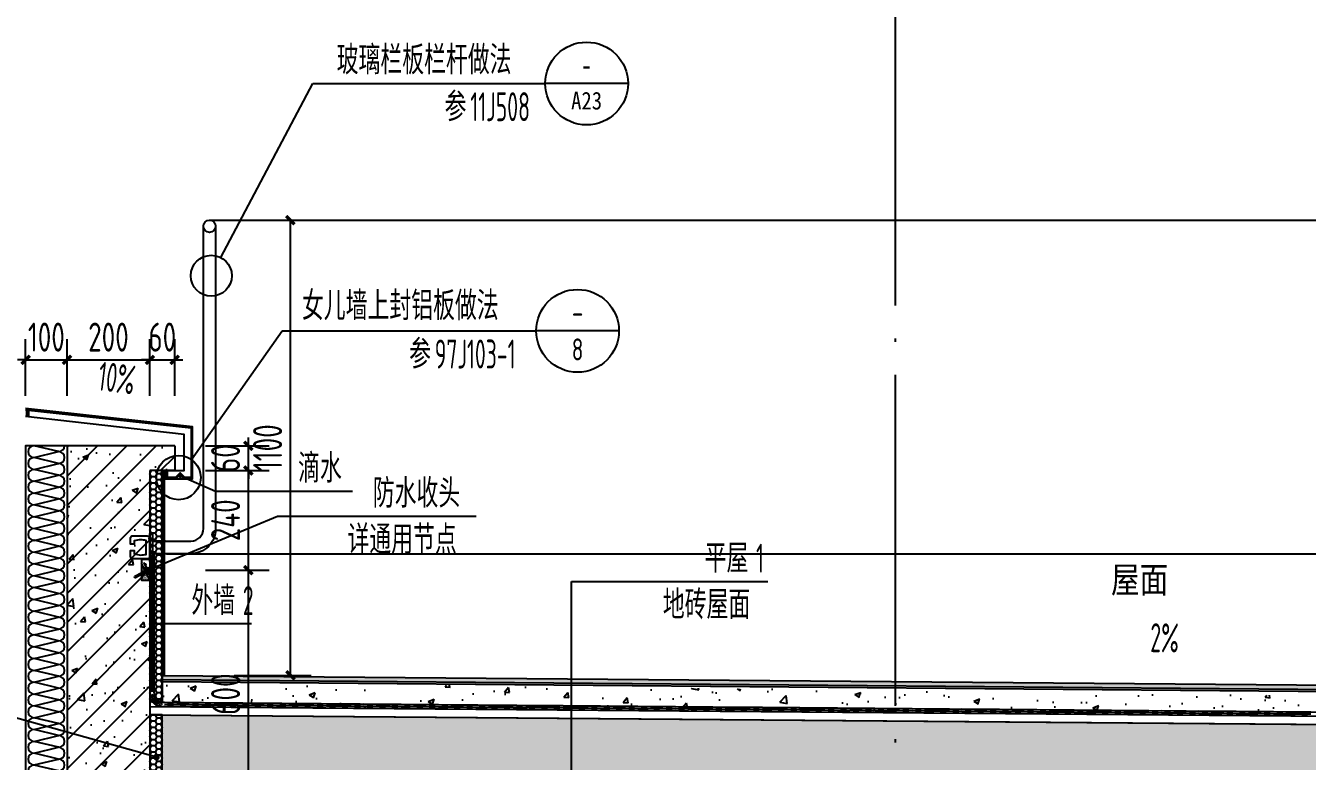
# Model space of a CAD drawing. Extents: x 198753 to 882193, y -399300 to 132460.
# Drawn here: x 349302 to 352397, y -182324 to -180547 of the extents above; entities that cross this region are included whole.
import ezdxf
from ezdxf.enums import TextEntityAlignment as Align

# ---------------------------------------------------------------- set-up
doc = ezdxf.new("R2010")
doc.units = 0
doc.header["$LTSCALE"] = 1000
doc.header["$MEASUREMENT"] = 0
doc.linetypes.add('DOTE', pattern=[2.42, 2, -0.2, 0.02, -0.2])
for name, color, linetype in [('00-图签', 7, 'Continuous'), ('01-标注_尺寸', 124, 'Continuous'), ('01-标注_符号', 200, 'Continuous'), ('02-TEXT_标注', 130, 'Continuous'), ('05-填充_天正', 26, 'Continuous'), ('A-0-房间名称', 7, 'Continuous'), ('A-D-金属剖线', 200, 'Continuous'), ('A-E_栏杆', 232, 'Continuous'), ('A-O_屋面', 201, 'Continuous'), ('A-O_防水层', 222, 'Continuous'), ('A-SUR_保温', 222, 'Continuous'), ('A-金属背板', 30, 'Continuous'), ('A_AXIS-轴线', 36, 'DOTE'), ('A_STR-砼墙', 51, 'Continuous')]:
    doc.layers.add(name, color=color, linetype=linetype)
doc.styles.add('_TCH_DIM', font='ROS1', dxfattribs={"width": 0.8, "bigfont": 'JD'})
doc.styles.add('_TCH_DIM_T3', font='ROS1', dxfattribs={"width": 0.8, "bigfont": 'JD'})
doc.styles.add('_TCH_LABEL', font='STXIHEI.TTF', dxfattribs={"width": 0.75})
doc.styles.add('_TCH_SPACE', font='STXIHEI.TTF', dxfattribs={"width": 0.75, "height": 5})
doc.dimstyles.new('_TCH_ARCH&&20', dxfattribs={"dimtxt": 70, "dimasz": 20, "dimexe": 50, "dimexo": 60, "dimgap": 20, "dimtad": 1, "dimdec": 0, "dimzin": 0, "dimdsep": 46, "dimtxsty": '_TCH_DIM_T3', "dimblk": 'ARCHTICK', "dimcen": 0.09, "dimclrt": 4, "dimazin": 2, "dimtfac": 1, "dimtdec": 0, "dimtix": 1, "dimtmove": 2, "dimatfit": 3, "dimfxl": 0, "dimtolj": 1, "dimtzin": 0, "dimarcsym": 0})
pattern_1 = [(45, (0, 0), (-35.355339, 35.355339), []), (50, (0, 0), (143.452037, -12.550427), [15, -165]), (355, (0, 0), (-27.750267, 150.438427), [12, -132]), (100.4514, (11.95, -1.05), (115.701876, 137.88791), [12.74804, -140.22842]), (46.1842, (0, 40), (213.44821, -33.1038), [22.5, -247.5]), (96.6356, (17.79, 37.24), (186.93254, 194.82357), [19.12206, -210.3426]), (351.1842, (0, 40), (186.93239, 194.82372), [18, -198]), (21, (20, 30), (119.38141, -80.523778), [15, -165]), (326, (20, 30), (48.663066, 145.03001), [12, -132]), (71.4514, (29.95, 23.29), (168.044526, 64.5061), [12.74804, -140.22842]), (37.5, (0, 0), (2.431971, 66.578771), [0, -130.4, 0, -134, 0, -132.5]), (7.5, (0, 0), (52.613907, 78.882342), [0, -76.4, 0, -127.4, 0, -50.5]), (327.5, (-44.6, 0), (106.764487, -4.510974), [0, -50, 0, -156, 0, -207]), (317.5, (-64.6, 0), (116.637234, 20.020996), [0, -65, 0, -103.6, 0, -147])]

# ---------------------------------------------------------------- blocks, each defined once
blk = doc.blocks.new('_ArchTick')
at = {"color": 0, "linetype": 'ByBlock', "const_width": 0.4}
blk.add_lwpolyline([(-0.5, -0.5), (0.5, 0.5)], dxfattribs=at)
blk = doc.blocks.new('*D2163')
at = {"layer": '01-标注_尺寸', "color": 0, "lineweight": -2, "transparency": 16777216}
for p, q in [((203.3, 940.8), (389.4, 940.8)), ((339.4, -159.2), (339.4, 940.8)), ((203.3, -159.2), (389.4, -159.2))]:
    blk.add_line(p, q, dxfattribs=at)
at = {"layer": 'Defpoints', "color": 0, "transparency": 16777216}
for p in [(143.3, 940.8), (339.4, 940.8), (143.3, -159.2)]:
    blk.add_point(p, dxfattribs=at)
at = {"layer": '01-标注_尺寸', "color": 0, "lineweight": -2, "transparency": 16777216, "xscale": 20, "yscale": 20, "zscale": 20}
for p, rotation in [((339.4, 940.8), 90), ((339.4, -159.2), 270)]:
    blk.add_blockref('_ArchTick', p, dxfattribs=dict(at, rotation=rotation))
at = {"layer": '01-标注_尺寸', "color": 4, "transparency": 16777216, "insert": (284.4, 390.8), "char_height": 70, "attachment_point": 5, "rotation": 90, "style": '_TCH_DIM_T3'}
blk.add_mtext('\\A1;1100', dxfattribs=at)
blk = doc.blocks.new('$LinePat$岩棉板')
at = {"color": 0}
for p, q in [((0, -17), (12, -67)), ((12, -67), (24, -17))]:
    blk.add_line(p, q, dxfattribs=at)
for centre, start, end in [((12, -17), 0, 180), ((0, -67), 270, 0), ((24, -67), 180, 270)]:
    blk.add_arc(centre, 12, start, end, dxfattribs=at)
at = {"layer": 'Defpoints'}
blk.add_point((0, 0.1), dxfattribs=at)
at = {"layer": 'Defpoints', "color": 0}
blk.add_point((24, -84), dxfattribs=at)
blk = doc.blocks.new('*U248')
at = {"layer": '01-标注_符号'}
for points in [[(-852.7, 682.3), (0, 682.3)], [(-852.7, -177.5), (272.2, -177.5)], [(-850, -819.4), (219.7, -819.4)]]:
    blk.add_lwpolyline(points, dxfattribs=at)
at = {"layer": '01-标注_符号', "const_width": 8}
for points in [[(-4, 682.3, 1), (4, 682.3, 1)], [(268.2, -177.5, 1), (276.2, -177.5, 1)], [(215.7, -819.4, 1), (223.7, -819.4, 1)]]:
    blk.add_lwpolyline(points, format="xyb", close=True, dxfattribs=at)
at = {"layer": 'A-D-金属剖线'}
for points in [[(70, -765), (300, -765), (300, -865), (70, -865)], [(71.5, -766.5), (298.5, -766.5), (298.5, -863.5), (71.5, -863.5)]]:
    blk.add_lwpolyline(points, close=True, dxfattribs=at)
at = {"layer": 'A-SUR_保温'}
blk.add_line((300, 835), (300, -765), dxfattribs=at)
blk.add_lwpolyline([(300, 835), (200, 835), (200, -765)], dxfattribs=at)
at = {"layer": 'A-金属背板'}
for points in [[(60, 875), (70, 875), (70, 35), (60, 35)], [(60, -25), (70, -25), (70, -865), (60, -865)]]:
    blk.add_lwpolyline(points, close=True, dxfattribs=at)
at = {"layer": 'A-SUR_保温', "yscale": 1.188379012465143, "zscale": 1.188379012465143}
for p, xscale, rotation in [((200, 806.4), 1.190476189243934, 90), ((200, 777.9), 1.190476189243934, 90), ((200, 749.3), 1.190476189243934, 90), ((200, 720.7), 1.190476189243934, 90), ((200, 692.1), 1.190476189243934, 90), ((200, 663.6), 1.190476189243934, 90), ((200, 635), 1.190476189243934, 90), ((200, 606.4), 1.190476189243934, 90), ((200, 577.9), 1.190476189243934, 90), ((200, 549.3), 1.190476189243934, 90), ((200, 520.7), 1.190476189243934, 90), ((200, 492.1), 1.190476189243934, 90), ((200, 463.6), 1.190476189243934, 90), ((200, 435), 1.190476189243934, 90), ((200, 406.4), 1.190476189243934, 90), ((200, 377.9), 1.190476189243934, 90), ((200, 349.3), 1.190476189243934, 90), ((200, 320.7), 1.190476189243934, 90), ((200, 292.1), 1.190476189243934, 90), ((200, 263.6), 1.190476189243934, 90), ((200, 235), 1.190476189243934, 90), ((200, 206.4), 1.190476189243934, 90), ((200, 177.9), 1.190476189243934, 90), ((200, 149.3), 1.190476189243934, 90), ((200, 120.7), 1.190476189243934, 90), ((200, 92.1), 1.190476189243934, 90), ((200, 63.6), 1.190476189243934, 90), ((200, 35), 1.190476189243934, 90), ((200, 6.4), 1.190476189243934, 90), ((200, -22.1), 1.190476189243934, 90), ((200, -50.7), 1.190476189243934, 90), ((200, -79.3), 1.190476189243934, 90), ((200, -107.9), 1.190476189243934, 90), ((200, -136.4), 1.190476189243934, 90), ((200, -165), 1.190476189243934, 90), ((200, -193.6), 1.190476189243934, 90), ((200, -222.1), 1.190476189243934, 90), ((200, -250.7), 1.190476189243934, 90), ((200, -279.3), 1.190476189243934, 90), ((200, -307.9), 1.190476189243934, 90), ((200, -336.4), 1.190476189243934, 90), ((200, -365), 1.190476189243934, 90), ((200, -393.6), 1.190476189243934, 90), ((200, -422.1), 1.190476189243934, 90), ((200, -450.7), 1.190476189243934, 90), ((200, -479.3), 1.190476189243934, 90), ((200, -507.9), 1.190476189243934, 90), ((200, -536.4), 1.190476189243934, 90), ((200, -565), 1.190476189243934, 90), ((200, -593.6), 1.190476189243934, 90), ((200, -622.1), 1.190476189243934, 90), ((200, -650.7), 1.190476189243934, 90), ((200, -679.3), 1.190476189243934, 90), ((200, -707.9), 1.190476189243934, 90), ((200, -736.4), 1.190476189243934, 90), ((200, -765), 1.190476189243934, 90), ((98.8, -865), 1.197916664044955, 179.9999999999872), ((127.5, -865), 1.197916664044955, 179.9999999999872), ((156.3, -865), 1.197916664044955, 179.9999999999872), ((185, -865), 1.197916664044955, 179.9999999999872), ((213.8, -865), 1.197916664044955, 179.9999999999872), ((242.5, -865), 1.197916664044955, 179.9999999999872), ((271.3, -865), 1.197916664044955, 179.9999999999872), ((300, -865), 1.197916664044955, 179.9999999999872)]:
    blk.add_blockref('$LinePat$岩棉板', p, dxfattribs=dict(at, xscale=xscale, rotation=rotation))
at = {"layer": '02-TEXT_标注', "style": '_TCH_DIM'}
for s, height, width, p in [('幕墙', 69.46, 0.8, (-852.7, 703.3)), ('2', 70, 0.64, (-728.5, 703.3)), ('100', 70, 0.64, (-852.7, -155.6)), ('厚憎水岩棉板', 69.46, 0.8, (-763.1, -155.6)), ('100', 70, 0.64, (-850, -795.5)), ('厚憎水岩棉防火封堵', 69.46, 0.8, (-760.4, -795.5)), ('外包', 69.46, 0.8, (-850, -910.4)), ('厚镀锌钢板', 69.46, 0.8, (-651.2, -910.4)), ('1.5', 70, 0.64, (-725.8, -910.4))]:
    blk.add_text(s, height=height, dxfattribs=dict(at, width=width)).set_placement(p)
blk = doc.blocks.new('iutgoire')
at = {"layer": '01-标注_符号'}
for p, q in [((278.3, -73.3), (497.4, 237.6)), ((497.4, 237.6), (1111.1, 237.6)), ((1311.1, 237.6), (1111.1, 237.6)), ((251.9, -112.9), (336.9, -150.1)), ((336.9, -150.1), (667.8, -150.1))]:
    blk.add_line(p, q, dxfattribs=at)
blk.add_lwpolyline([(-6.6, 80.1, 0, 0, 0), (123.4, 64, 16, 0, 0), (182.9, 56.6, 0, 0, 0)], format="xyseb", dxfattribs=at)
at = {"layer": '01-标注_符号', "const_width": 5.33}
blk.add_lwpolyline([(249.5, -111.8, 1), (254.3, -114, 1)], format="xyb", close=True, dxfattribs=at)
at = {"layer": '01-标注_符号'}
for centre, radius in [((1211.1, 237.6), 100), ((247.5, -117), 53.5)]:
    blk.add_circle(centre, radius, dxfattribs=at)
at = {"layer": 'A-D-金属剖线', "const_width": 10}
for points in [[(-117, 50.3), (-117, 30.3)], [(218, -100), (218, -120)]]:
    blk.add_lwpolyline(points, dxfattribs=at)
at = {"layer": 'A-D-金属剖线'}
for points in [[(213, -120), (281, -120), (281, 5.9), (-122, 50)], [(-122, 47.1), (278, 3.2), (278, -117)], [(213, -100), (261, -100), (261, -12.5), (-122, 30.3)], [(278, -117), (262.2, -117), (251, -105.8), (239.8, -117), (213, -117)], [(281, -120), (261, -120), (251, -110), (241, -120), (213, -120)]]:
    blk.add_lwpolyline(points, dxfattribs=at)
at = {"layer": '02-TEXT_标注', "style": '_TCH_DIM'}
for s, height, width, p in [('女儿墙上封铝板做法', 69.46, 0.8, (545.3, 263.4)), ('参', 69.5, 0.8, (804.1, 146.6)), ('97J103-1', 70, 0.64, (866.1, 146.6)), ('滴水', 69.46, 0.8, (536.1, -129.1))]:
    blk.add_text(s, height=height, dxfattribs=dict(at, width=width)).set_placement(p)
for s, p, p2 in [('-', (1197, 256), (1225.3, 256)), ('8', (1197, 166.2), (1225.3, 166.2))]:
    blk.add_text(s, height=53, dxfattribs=at).set_placement(p, p2, align=Align.FIT)
at = {"layer": '02-TEXT_标注', "style": '_TCH_DIM', "width": 0.64}
blk.add_text('10%', height=70, rotation=352.9353, dxfattribs=at).set_placement((50, 94.2))
blk = doc.blocks.new('$LinePat$聚苯板')
at = {"color": 0}
for p, q in [((14.8, -8.6), (0, 0)), ((29.7, 0), (14.8, -8.6)), ((14.8, -25.7), (0, -34.3)), ((0, -34.3), (0, -51.4)), ((0, -51.4), (14.8, -60)), ((14.8, -8.6), (14.8, -25.7)), ((29.7, -34.3), (14.8, -25.7)), ((14.8, -60), (29.7, -51.4))]:
    blk.add_line(p, q, dxfattribs=at)
blk = doc.blocks.new('*U238')
at = {"layer": 'A-SUR_保温', "color": 26}
blk.add_lwpolyline([(0, 0), (30, 0), (30, 149.4), (0, 149.4), (0, 0)], dxfattribs=at)
at = {"layer": 'A-SUR_保温', "color": 26, "xscale": -0.5030524596725738, "yscale": 0.5, "zscale": 0.5, "rotation": 270.0000009086514}
for p in [(30, 134.4), (30, 119.5), (30, 104.6), (30, 89.6), (30, 74.7), (30, 59.7), (30, 44.8), (30, 29.9), (30, 14.9), (30, 0)]:
    blk.add_blockref('$LinePat$聚苯板', p, dxfattribs=at)
blk = doc.blocks.new('dsafdsg')
for p, q in [((-2.4, -1.8), (-4, 4)), ((-4, 4), (6.3, -6.1)), ((0.5, -4.6), (6.3, -6.1))]:
    blk.add_line(p, q)
for points in [[(-10.7, 8.9), (-10.6, 4.8), (7.3, -12.6), (11.2, -12.3)], [(-9.7, 8.9), (-9.6, 5.2), (-4.9, 0.6)], [(-26.5, -29.5), (-26.6, -26.7), (-2.4, -1.8), (0.5, -4.6), (-23.7, -29.5), (-26.5, -29.5)], [(-4.2, -0.1), (2.3, -6.3)], [(3, -7), (7.7, -11.6), (11.2, -11.3)]]:
    blk.add_lwpolyline(points)
for centre, start, end in [((-10.2, 8.9), 0.813, 180.813), ((-4.5, 0.3), 315.813, 135.813), ((2.7, -6.7), 315.813, 135.813), ((11.2, -11.8), 270.813, 90.813)]:
    blk.add_arc(centre, 0.5, start, end)
blk = doc.blocks.new('$LinePat$防水层2')
at = {"color": 0}
blk.add_line((0, 0), (600, 0), dxfattribs=at)
blk.add_solid([(150, 0), (450, 0), (150, -100), (450, -100)], dxfattribs=at)
blk = doc.blocks.new('A$C3BAF02C1')
at = {"layer": 'A-SUR_保温'}
h = blk.add_hatch(dxfattribs=at)
h.set_pattern_fill('AR-SAND', color=26)
h.set_pattern_definition([(37.5, (900, -12275), (-0.08000156, 2.4470662), [0, -1.9304, 0, -2.159, 0, -2.06375]), (7.5, (900, -12275), (2.2476164, 3.5841255), [0, -1.0414, 0, -1.7399, 0, -0.66675]), (327.5, (898.4379, -12275), (3.95496185, 0.00718592), [0, -0.635, 0, -2.286, 0, -2.9845]), (317.5, (898.438, -12275), (3.8177823, 1.1146466), [0, -0.3175, 0, -1.4986, 0, -1.7145])])
h.paths.add_polyline_path([(-20, 615.6), (-20, 575), (0, 575), (0, 577)])
at = {"layer": '01-标注_符号'}
for p, q in [((-2, 600.6), (308.4, 729.5)), ((308.4, 729.5), (788.2, 729.5))]:
    blk.add_line(p, q, dxfattribs=at)
at = {"layer": 'A-SUR_保温'}
blk.add_line((0, 577), (-20, 615.6), dxfattribs=at)
at = {"layer": 'A_STR-砼墙'}
blk.add_lwpolyline([(0, 625), (-20, 625), (-20, 575), (0, 575)], dxfattribs=at)
at = {"layer": 'A-SUR_保温', "rotation": 342.3196339635746}
blk.add_blockref('dsafdsg', (-2.8, 601.9), dxfattribs=at)
at = {"layer": 'A-SUR_保温', "xscale": 0.07251641290586743, "yscale": 0.05, "zscale": 0.05, "rotation": 297.3655606718143}
blk.add_blockref('$LinePat$防水层2', (-15.6, 617.9), dxfattribs=at)
at = {"layer": '02-TEXT_标注', "style": '_TCH_DIM', "width": 0.8}
for s, p in [('防水收头', (538.5, 750.5)), ('详通用节点', (477.3, 638.5))]:
    blk.add_text(s, height=69.46, dxfattribs=at).set_placement(p)
blk = doc.blocks.new('JALSDJLASKDJ')
at = {"layer": 'A-SUR_保温'}
h = blk.add_hatch(dxfattribs=at)
h.set_pattern_fill('ANSI36', color=26, scale=10)
h.set_pattern_definition([(45, (260096.842, 220071.166), (8.4189901, 30.8696304), [39.6875, -7.9375, 0, -7.9375])])
h.paths.add_polyline_path([(352947.8, -182054.1), (352947.8, -182044.1), (349631.7, -182016.5), (349631.7, -182026.5)])
h = blk.add_hatch(dxfattribs=at)
h.set_pattern_fill('混凝土', color=26, scale=20)
h.set_pattern_definition([(50, (-128438.44, 113283.25), (143.452037, -12.550427), [15, -165]), (355, (-128438.44, 113283.25), (-27.750267, 150.438427), [12, -132]), (100.4514, (-128426.49, 113282.2), (115.701876, 137.88791), [12.748038, -140.228422]), (46.1842, (-128438.44, 113323.25), (213.44821, -33.103803), [22.5, -247.5]), (96.6356, (-128420.65, 113320.5), (186.93254, 194.823574), [19.12206, -210.3426]), (351.1842, (-128438.44, 113323.25), (186.93239, 194.82372), [18, -198]), (21, (-128418.44, 113313.25), (119.38141, -80.523778), [15, -165]), (326, (-128418.44, 113313.25), (48.663066, 145.03001), [12, -132]), (71.4514, (-128408.49, 113306.54), (168.044526, 64.5061), [12.748038, -140.228422]), (37.5, (-128438.44, 113283.25), (2.431971, 66.5787708), [0, -130.4, 0, -134, 0, -132.5]), (7.5, (-128438.44, 113283.25), (52.6139075, 78.882342), [0, -76.4, 0, -127.4, 0, -50.5]), (327.5, (-128483.04, 113283.25), (106.764487, -4.5109743), [0, -50, 0, -156, 0, -207]), (317.5, (-128503.04, 113283.25), (116.637234, 20.020996), [0, -65, 0, -103.6, 0, -147])])
h.paths.add_polyline_path([(352881.5, -182071.7), (352881.9, -182121.7), (349631.7, -182081.9), (349631.7, -182031.6)])
h = blk.add_hatch(dxfattribs=at)
h.set_pattern_fill('加气混凝土', color=26, scale=20)
h.set_pattern_definition([(0, (380336.67, 215787.6), (120, 240), [0, -240]), (0, (380196.27, 215755.2), (120, 240), [0, -240]), (0, (380274.27, 215752.8), (120, 240), [0, -240]), (0, (380359.47, 215823.6), (120, 240), [0, -240]), (0, (380259.87, 215740.8), (120, 240), [0, -240]), (0, (380383.47, 215974.8), (120, 240), [0, -240]), (0, (380310.27, 215955.6), (120, 240), [0, -240]), (0, (380348.67, 215925.6), (120, 240), [0, -240]), (0, (380153.07, 215920.8), (120, 240), [0, -240]), (0, (380270.67, 215910), (120, 240), [0, -240]), (0, (380225.07, 215848.8), (120, 240), [0, -240]), (0, (380227.47, 215758.8), (120, 240), [0, -240]), (0, (380317.47, 215749.2), (120, 240), [0, -240]), (0, (380383.47, 215854.8), (120, 240), [0, -240]), (0, (380159.07, 215817.6), (120, 240), [0, -240]), (0, (380179.47, 215858.4), (120, 240), [0, -240]), (0, (380273.07, 215841.6), (120, 240), [0, -240]), (0, (380239.47, 215806.8), (120, 240), [0, -240]), (0, (380220.27, 215886), (120, 240), [0, -240]), (0, (380250.27, 215976), (120, 240), [0, -240]), (0, (380168.67, 215767.2), (120, 240), [0, -240]), (0, (380300.67, 215926.8), (120, 240), [0, -240]), (0, (380189.07, 215930.4), (120, 240), [0, -240]), (0, (380169.87, 215961.6), (120, 240), [0, -240]), (130.601294, (380368.724, 215899.659), (-599.99999337, 720.00000315), [10.53662, -4414.8444]), (18.434949, (380351.58, 215904.23), (599.9999978, 239.9999982), [10.8421, -1507.05116]), (90, (380351.58, 215893.94), (120, 240), [10.28571, -469.71426]), (161.565051, (380361.867, 215890.516), (-600.000003, 239.999982), [10.8421, -1507.05116]), (53.130102, (380361.867, 215890.516), (120, 240), [11.42857, -1188.5714]), (135, (380371.01, 215768.23), (-120.000015, 239.999984), [9.69746, -669.12504]), (45, (380357.3, 215768.23), (120, 239.999999), [9.69746, -669.12504]), (135, (380364.15, 215761.37), (-120.000015, 239.999984), [9.69746, -669.12504]), (45, (380364.15, 215761.37), (120, 239.999999), [9.69746, -669.12504]), (116.56505, (380255.58, 215929.37), (-2e-05, 479.99999), [12.77753, -255.5506]), (180, (380249.87, 215940.8), (-120, 240), [13.71429, -226.2857]), (63.43495, (380230.44, 215929.37), (1e-06, 480), [12.77753, -255.5506]), (116.56505, (380236.15, 215917.94), (-2e-05, 479.99999), [12.77753, -255.5506]), (0, (380236.15, 215917.94), (120, 240), [13.71429, -226.2857]), (63.43495, (380249.87, 215917.94), (1e-06, 480), [12.77753, -255.5506]), (107.102728, (380345.867, 215848.23), (-359.99998624, 1200.00000194), [15.54454, -6513.161]), (143.972626, (380341.296, 215863.088), (-2279.9999711, 1679.9999981), [15.54454, -3248.808]), (180, (380328.72, 215872.23), (-120, 240), [14.85714, -225.14284]), (36.0273733, (380301.296, 215863.088), (2279.99998315, 1679.9999819), [15.54454, -3248.808]), (71.565051, (380296.724, 215849.373), (360.000002, 1199.999998), [14.45613, -1503.43712]), (107.102728, (380301.296, 215834.516), (-359.99998624, 1200.00000194), [15.54454, -6513.161]), (143.972626, (380313.867, 215825.373), (-2279.9999711, 1679.9999981), [15.54454, -3248.808]), (0, (380313.87, 215825.37), (120, 240), [14.85714, -225.14284]), (36.0273733, (380328.724, 215825.373), (2279.99998315, 1679.9999819), [15.54454, -3248.808]), (71.565051, (380341.296, 215834.516), (360.000002, 1199.999998), [14.45613, -1503.43712]), (150.255118, (380348.153, 215960.23), (-360.0000009, 239.999997), [9.21401, -1925.72784]), (90, (380340.15, 215955.66), (120, 240), [9.14286, -470.8571]), (29.744881, (380340.153, 215955.66), (360.0000002, 239.9999989), [9.21401, -1925.72784]), (116.56505, (380292.15, 215789.94), (-2e-05, 479.99999), [12.77753, -255.5506]), (168.690067, (380286.439, 215801.373), (-1080.0000008, 239.999994), [11.6549, -2435.8742]), (41.185925, (380265.867, 215795.659), (2999.99998182, 2639.9999769), [12.14874, -5090.3208]), (90, (380265.87, 215784.23), (120, 240), [11.42857, -468.5714]), (138.814074, (380275.01, 215776.23), (-2999.99994668, 2640.0000168), [12.14874, -5090.3208]), (16.6992442, (380275.01, 215776.23), (3959.9999702, 1199.99998743), [11.93178, -4999.415]), (60.945396, (380286.439, 215779.659), (119.99999968, 239.99999788), [11.76643, -4930.1358]), (109.983106, (380191.582, 215890.516), (-600.00000226, 1679.99999555), [13.3768, -5604.879]), (155.556045, (380187.01, 215903.088), (-1560.00000595, 719.99998504), [13.8092, -5786.0526]), (24.4439547, (380161.867, 215903.088), (1560.00000078, 719.99999654), [13.8092, -5786.0526]), (70.0168934, (380157.296, 215890.516), (600.0000018, 1679.99999583), [13.3768, -5604.879]), (109.983106, (380161.867, 215877.945), (-600.00000226, 1679.99999555), [13.3768, -5604.879]), (160.016893, (380174.439, 215873.373), (-600.0000004, 239.9999891), [13.3768, -2795.751]), (19.9831065, (380174.439, 215873.373), (599.9999967, 239.9999996), [13.3768, -2795.751]), (70.0168934, (380187.01, 215877.945), (600.0000018, 1679.99999583), [13.3768, -5604.879]), (122.005383, (380280.724, 215868.802), (-120.0000161, 239.9999877), [10.78169, -2253.3736]), (18.434949, (380264.724, 215874.516), (599.9999978, 239.9999982), [10.8421, -1507.05116]), (90, (380264.72, 215864.23), (120, 240), [10.28571, -469.71426]), (161.565051, (380275.01, 215860.8), (-600.000003, 239.999982), [10.8421, -1507.05116]), (54.462322, (380275.01, 215860.802), (839.9999988, 1199.9999982), [9.83123, -4119.2846]), (116.56505, (380211, 215810.52), (-2e-05, 479.99999), [12.77753, -255.5506]), (180, (380205.3, 215821.94), (-120, 240), [12.57143, -227.42856]), (59.0362434, (380185.867, 215810.516), (120.0000004, 239.9999988), [13.32789, -2785.5288]), (120.963756, (380192.724, 215799.088), (-120.0000164, 239.999989), [13.32789, -2785.5288]), (0, (380192.72, 215799.09), (120, 240), [12.57143, -227.42856]), (63.43495, (380205.3, 215799.09), (1e-06, 480), [12.77753, -255.5506])])
h.paths.add_polyline_path([(352947.8, -182261.7), (352947.8, -182139.1), (349631.7, -182112), (349631.7, -182261.7)])
at = {"layer": '01-标注_符号'}
for p, q in [((350619.9, -182361.7), (350619.9, -181789.5)), ((350619.9, -181789.5), (351094.4, -181789.5))]:
    blk.add_line(p, q, dxfattribs=at)
blk.add_lwpolyline([(349847.1, -181891.8), (349614.3, -181891.8)], dxfattribs=at)
blk.add_lwpolyline([(351852.1, -181979.1, 0, 0, 0), (352179.5, -181983.5, 16, 0, 0), (352239.5, -181984.3, 0, 0, 0)], format="xyseb", dxfattribs=at)
at = {"layer": 'A-O_屋面'}
for p, q in [((349631.7, -182016.5), (352947.8, -182044.4)), ((349631.7, -182026.5), (352947.8, -182054.4)), ((349631.7, -182031.6), (352947.8, -182059.4)), ((349611.7, -182081.7), (352947.8, -182109.5)), ((349601.7, -182111.7), (352947.8, -182139.5))]:
    blk.add_line(p, q, dxfattribs=at)
for points in [[(349601.7, -182091.7), (352947.8, -182119.5)], [(349601.7, -182111.7), (352947.8, -182139.5)]]:
    blk.add_lwpolyline(points, dxfattribs=at)
at = {"layer": 'A-O_防水层'}
for points in [[(349601.7, -181521.7), (349601.7, -182056.7, 0.49936), (349636.7, -182091.7), (352947.8, -182119.4)], [(349611.7, -181724.3), (349611.7, -182056.7, 0.414214), (349636.7, -182081.7), (352947.8, -182109.4)]]:
    blk.add_lwpolyline(points, format="xyb", dxfattribs=at)
at = {"layer": 'A-SUR_保温'}
for points in [[(349631.7, -181521.7), (349631.7, -182081.9)], [(349636.7, -182016.6), (349636.7, -181521.7)]]:
    blk.add_lwpolyline(points, dxfattribs=at)
blk.add_blockref('A$C3BAF02C1', (349601.7, -182361.7))
at = {"layer": 'A-O_防水层', "yscale": 0.05, "zscale": 0.05}
for p, xscale, rotation in [((349606.7, -181724.3), 0.05036248211420818, 270.0000000022877), ((349611.7, -181724.3), 0.05036248211420818, 270.0000000022877), ((349606.7, -181754.5), 0.05036248211420818, 270.0000000022877), ((349611.7, -181754.5), 0.05036248211420818, 270.0000000022877), ((349606.7, -181784.8), 0.05036248211420818, 270.0000000022877), ((349611.7, -181784.8), 0.05036248211420818, 270.0000000022877), ((349606.7, -181815), 0.05036248211420818, 270.0000000022877), ((349611.7, -181815), 0.05036248211420818, 270.0000000022877), ((349606.7, -181845.2), 0.05036248211420818, 270.0000000022877), ((349606.7, -181875.4), 0.05036248211420818, 270.0000000022877), ((349611.7, -181845.2), 0.05036248211420818, 270.0000000022877), ((349611.7, -181875.4), 0.05036248211420818, 270.0000000022877), ((349606.7, -181905.6), 0.05036248211420818, 270.0000000022877), ((349611.7, -181905.6), 0.05036248211420818, 270.0000000022877), ((349606.7, -181935.8), 0.05036248211420818, 270.0000000022877), ((349611.7, -181935.8), 0.05036248211420818, 270.0000000022877), ((349606.7, -181966.1), 0.05036248211420818, 270.0000000022877), ((349611.7, -181966.1), 0.05036248211420818, 270.0000000022877), ((349606.7, -181996.3), 0.05036248211420818, 270.0000000022877), ((349611.7, -181996.3), 0.05036248211420818, 270.0000000022877), ((349606.7, -182026.5), 0.05036248211420818, 270.0000000022877), ((349611.7, -182026.5), 0.05036248211420818, 270.0000000022877), ((349600.5, -182062.9), 0.07071067811865477, 315), ((349606.5, -182061.9), 0.05892556509887897, 315), ((349636.7, -182081.7), 0.05017060513574106, 359.5210503577974), ((349636.7, -182086.7), 0.05017060513574106, 359.5210503577989), ((349666.8, -182082), 0.05017060513574106, 359.5210503577974), ((349666.8, -182087), 0.05017060513574106, 359.5210503577989), ((349696.9, -182082.2), 0.05017060513574106, 359.5210503577974), ((349696.9, -182087.2), 0.05017060513574106, 359.5210503577989), ((349727, -182082.5), 0.05017060513574106, 359.5210503577974), ((349727, -182087.5), 0.05017060513574106, 359.5210503577989), ((349757.1, -182082.7), 0.05017060513574106, 359.5210503577974), ((349757.1, -182087.7), 0.05017060513574106, 359.5210503577989), ((349787.2, -182083), 0.05017060513574106, 359.5210503577974), ((349787.2, -182088), 0.05017060513574106, 359.5210503577989), ((349817.3, -182083.2), 0.05017060513574106, 359.5210503577974), ((349817.3, -182088.2), 0.05017060513574106, 359.5210503577989), ((349847.4, -182083.5), 0.05017060513574106, 359.5210503577974), ((349847.4, -182088.5), 0.05017060513574106, 359.5210503577989), ((349877.5, -182083.7), 0.05017060513574106, 359.5210503577974), ((349877.5, -182088.7), 0.05017060513574106, 359.5210503577989), ((349907.6, -182084), 0.05017060513574106, 359.5210503577974), ((349907.6, -182089), 0.05017060513574106, 359.5210503577989), ((349937.7, -182084.2), 0.05017060513574106, 359.5210503577974), ((349937.7, -182089.2), 0.05017060513574106, 359.5210503577989), ((349967.8, -182084.5), 0.05017060513574106, 359.5210503577974), ((349967.8, -182089.5), 0.05017060513574106, 359.5210503577989), ((349997.9, -182084.7), 0.05017060513574106, 359.5210503577974), ((349997.9, -182089.7), 0.05017060513574106, 359.5210503577989), ((350028, -182085), 0.05017060513574106, 359.5210503577974), ((350028, -182090), 0.05017060513574106, 359.5210503577989), ((350058.1, -182085.2), 0.05017060513574106, 359.5210503577974), ((350058.1, -182090.2), 0.05017060513574106, 359.5210503577989), ((350088.2, -182085.5), 0.05017060513574106, 359.5210503577974), ((350088.2, -182090.5), 0.05017060513574106, 359.5210503577989), ((350118.3, -182085.7), 0.05017060513574106, 359.5210503577974), ((350118.3, -182090.7), 0.05017060513574106, 359.5210503577989), ((350148.4, -182086), 0.05017060513574106, 359.5210503577974), ((350148.4, -182091), 0.05017060513574106, 359.5210503577989), ((350178.5, -182086.2), 0.05017060513574106, 359.5210503577974), ((350178.5, -182091.2), 0.05017060513574106, 359.5210503577989), ((350208.6, -182086.5), 0.05017060513574106, 359.5210503577974), ((350208.6, -182091.5), 0.05017060513574106, 359.5210503577989), ((350238.7, -182086.8), 0.05017060513574106, 359.5210503577974), ((350238.7, -182091.8), 0.05017060513574106, 359.5210503577989), ((350268.8, -182087), 0.05017060513574106, 359.5210503577974), ((350268.8, -182092), 0.05017060513574106, 359.5210503577989), ((350298.9, -182087.3), 0.05017060513574106, 359.5210503577974), ((350298.9, -182092.3), 0.05017060513574106, 359.5210503577989), ((350329, -182087.5), 0.05017060513574106, 359.5210503577974), ((350329, -182092.5), 0.05017060513574106, 359.5210503577989), ((350359.1, -182087.8), 0.05017060513574106, 359.5210503577974), ((350389.2, -182088), 0.05017060513574106, 359.5210503577974), ((350419.3, -182088.3), 0.05017060513574106, 359.5210503577974), ((350449.4, -182088.5), 0.05017060513574106, 359.5210503577974), ((350479.6, -182088.8), 0.05017060513574106, 359.5210503577974), ((350509.7, -182089), 0.05017060513574106, 359.5210503577974), ((350539.8, -182089.3), 0.05017060513574106, 359.5210503577974), ((350569.9, -182089.5), 0.05017060513574106, 359.5210503577974), ((350600, -182089.8), 0.05017060513574106, 359.5210503577974), ((350630.1, -182090), 0.05017060513574106, 359.5210503577974), ((350660.2, -182090.3), 0.05017060513574106, 359.5210503577974), ((350690.3, -182090.5), 0.05017060513574106, 359.5210503577974), ((350720.4, -182090.8), 0.05017060513574106, 359.5210503577974), ((350750.5, -182091), 0.05017060513574106, 359.5210503577974), ((350780.6, -182091.3), 0.05017060513574106, 359.5210503577974), ((350810.7, -182091.5), 0.05017060513574106, 359.5210503577974), ((350840.8, -182091.8), 0.05017060513574106, 359.5210503577974), ((350870.9, -182092), 0.05017060513574106, 359.5210503577974), ((350901, -182092.3), 0.05017060513574106, 359.5210503577974), ((350931.1, -182092.5), 0.05017060513574106, 359.5210503577974), ((350359.1, -182092.8), 0.05017060513574106, 359.5210503577989), ((350389.2, -182093), 0.05017060513574106, 359.5210503577989), ((350419.3, -182093.3), 0.05017060513574106, 359.5210503577989), ((350449.4, -182093.5), 0.05017060513574106, 359.5210503577989), ((350479.6, -182093.8), 0.05017060513574106, 359.5210503577989), ((350509.7, -182094), 0.05017060513574106, 359.5210503577989), ((350539.8, -182094.3), 0.05017060513574106, 359.5210503577989), ((350569.9, -182094.5), 0.05017060513574106, 359.5210503577989), ((350600, -182094.8), 0.05017060513574106, 359.5210503577989), ((350630.1, -182095), 0.05017060513574106, 359.5210503577989), ((350660.2, -182095.3), 0.05017060513574106, 359.5210503577989), ((350690.3, -182095.5), 0.05017060513574106, 359.5210503577989), ((350720.4, -182095.8), 0.05017060513574106, 359.5210503577989), ((350750.5, -182096), 0.05017060513574106, 359.5210503577989), ((350780.6, -182096.3), 0.05017060513574106, 359.5210503577989), ((350810.7, -182096.5), 0.05017060513574106, 359.5210503577989), ((350840.8, -182096.8), 0.05017060513574106, 359.5210503577989), ((350870.9, -182097), 0.05017060513574106, 359.5210503577989), ((350901, -182097.3), 0.05017060513574106, 359.5210503577989), ((350931.1, -182097.5), 0.05017060513574106, 359.5210503577989), ((350961.2, -182092.8), 0.05017060513574106, 359.5210503577974), ((350961.2, -182097.8), 0.05017060513574106, 359.5210503577989), ((350991.3, -182093), 0.05017060513574106, 359.5210503577974), ((350991.3, -182098), 0.05017060513574106, 359.5210503577989), ((351021.4, -182093.3), 0.05017060513574106, 359.5210503577974), ((351021.4, -182098.3), 0.05017060513574106, 359.5210503577989), ((351051.5, -182093.5), 0.05017060513574106, 359.5210503577974), ((351051.5, -182098.5), 0.05017060513574106, 359.5210503577989), ((351081.6, -182093.8), 0.05017060513574106, 359.5210503577974), ((351081.6, -182098.8), 0.05017060513574106, 359.5210503577989), ((351111.7, -182094), 0.05017060513574106, 359.5210503577974), ((351111.7, -182099), 0.05017060513574106, 359.5210503577989), ((351141.8, -182094.3), 0.05017060513574106, 359.5210503577974), ((351141.8, -182099.3), 0.05017060513574106, 359.5210503577989), ((351171.9, -182094.6), 0.05017060513574106, 359.5210503577974), ((351171.9, -182099.6), 0.05017060513574106, 359.5210503577989), ((351202, -182094.8), 0.05017060513574106, 359.5210503577974), ((351202, -182099.8), 0.05017060513574106, 359.5210503577989), ((351232.1, -182095.1), 0.05017060513574106, 359.5210503577974), ((351232.1, -182100.1), 0.05017060513574106, 359.5210503577989), ((351262.2, -182095.3), 0.05017060513574106, 359.5210503577974), ((351262.2, -182100.3), 0.05017060513574106, 359.5210503577989), ((351292.3, -182095.6), 0.05017060513574106, 359.5210503577974), ((351292.3, -182100.6), 0.05017060513574106, 359.5210503577989), ((351322.4, -182095.8), 0.05017060513574106, 359.5210503577974), ((351322.4, -182100.8), 0.05017060513574106, 359.5210503577989), ((351352.5, -182096.1), 0.05017060513574106, 359.5210503577974), ((351352.5, -182101.1), 0.05017060513574106, 359.5210503577989), ((351382.6, -182096.3), 0.05017060513574106, 359.5210503577974), ((351382.6, -182101.3), 0.05017060513574106, 359.5210503577989), ((351412.7, -182096.6), 0.05017060513574106, 359.5210503577974), ((351412.7, -182101.6), 0.05017060513574106, 359.5210503577989), ((351442.8, -182096.8), 0.05017060513574106, 359.5210503577974), ((351442.8, -182101.8), 0.05017060513574106, 359.5210503577989), ((351472.9, -182097.1), 0.05017060513574106, 359.5210503577974), ((351472.9, -182102.1), 0.05017060513574106, 359.5210503577989), ((351503, -182097.3), 0.05017060513574106, 359.5210503577974), ((351503, -182102.3), 0.05017060513574106, 359.5210503577989), ((351533.1, -182097.6), 0.05017060513574106, 359.5210503577974), ((351533.1, -182102.6), 0.05017060513574106, 359.5210503577989), ((351563.2, -182097.8), 0.05017060513574106, 359.5210503577974), ((351563.2, -182102.8), 0.05017060513574106, 359.5210503577989), ((351593.3, -182098.1), 0.05017060513574106, 359.5210503577974), ((351593.3, -182103.1), 0.05017060513574106, 359.5210503577989), ((351623.4, -182098.3), 0.05017060513574106, 359.5210503577974), ((351623.4, -182103.3), 0.05017060513574106, 359.5210503577989), ((351653.5, -182098.6), 0.05017060513574106, 359.5210503577974), ((351653.5, -182103.6), 0.05017060513574106, 359.5210503577989), ((351683.6, -182098.8), 0.05017060513574106, 359.5210503577974), ((351683.6, -182103.8), 0.05017060513574106, 359.5210503577989), ((351713.7, -182099.1), 0.05017060513574106, 359.5210503577974), ((351713.7, -182104.1), 0.05017060513574106, 359.5210503577989), ((351743.8, -182099.3), 0.05017060513574106, 359.5210503577974), ((351743.8, -182104.3), 0.05017060513574106, 359.5210503577989), ((351773.9, -182099.6), 0.05017060513574106, 359.5210503577974), ((351773.9, -182104.6), 0.05017060513574106, 359.5210503577989), ((351804, -182099.8), 0.05017060513574106, 359.5210503577974), ((351804, -182104.8), 0.05017060513574106, 359.5210503577989), ((351834.1, -182100.1), 0.05017060513574106, 359.5210503577974), ((351834.1, -182105.1), 0.05017060513574106, 359.5210503577989), ((351864.2, -182100.3), 0.05017060513574106, 359.5210503577974), ((351864.2, -182105.3), 0.05017060513574106, 359.5210503577989), ((351894.3, -182100.6), 0.05017060513574106, 359.5210503577974), ((351894.3, -182105.6), 0.05017060513574106, 359.5210503577989), ((351924.4, -182100.8), 0.05017060513574106, 359.5210503577974), ((351924.4, -182105.8), 0.05017060513574106, 359.5210503577989), ((351954.5, -182101.1), 0.05017060513574106, 359.5210503577974), ((351954.5, -182106.1), 0.05017060513574106, 359.5210503577989), ((351984.6, -182101.3), 0.05017060513574106, 359.5210503577974), ((351984.6, -182106.3), 0.05017060513574106, 359.5210503577989), ((352014.7, -182101.6), 0.05017060513574106, 359.5210503577974), ((352014.7, -182106.6), 0.05017060513574106, 359.5210503577989), ((352044.8, -182101.8), 0.05017060513574106, 359.5210503577974), ((352044.8, -182106.8), 0.05017060513574106, 359.5210503577989), ((352074.9, -182102.1), 0.05017060513574106, 359.5210503577974), ((352074.9, -182107.1), 0.05017060513574106, 359.5210503577989), ((352105, -182102.4), 0.05017060513574106, 359.5210503577974), ((352105, -182107.4), 0.05017060513574106, 359.5210503577989), ((352135.1, -182102.6), 0.05017060513574106, 359.5210503577974), ((352135.1, -182107.6), 0.05017060513574106, 359.5210503577989), ((352165.2, -182102.9), 0.05017060513574106, 359.5210503577974), ((352165.2, -182107.9), 0.05017060513574106, 359.5210503577989), ((352195.3, -182103.1), 0.05017060513574106, 359.5210503577974), ((352195.3, -182108.1), 0.05017060513574106, 359.5210503577989), ((352225.4, -182103.4), 0.05017060513574106, 359.5210503577974), ((352225.4, -182108.4), 0.05017060513574106, 359.5210503577989), ((352255.5, -182103.6), 0.05017060513574106, 359.5210503577974), ((352255.5, -182108.6), 0.05017060513574106, 359.5210503577989), ((352285.6, -182103.9), 0.05017060513574106, 359.5210503577974), ((352285.6, -182108.9), 0.05017060513574106, 359.5210503577989), ((352315.7, -182104.1), 0.05017060513574106, 359.5210503577974), ((352315.7, -182109.1), 0.05017060513574106, 359.5210503577989), ((352345.8, -182104.4), 0.05017060513574106, 359.5210503577974), ((352345.8, -182109.4), 0.05017060513574106, 359.5210503577989), ((352375.9, -182104.6), 0.05017060513574106, 359.5210503577974), ((352375.9, -182109.6), 0.05017060513574106, 359.5210503577989)]:
    blk.add_blockref('$LinePat$防水层2', p, dxfattribs=dict(at, xscale=xscale, rotation=rotation))
at = {"layer": 'A-SUR_保温', "color": 26, "xscale": -0.509732670097904, "yscale": 0.5, "zscale": 0.5, "rotation": 269.9999999954917}
for p in [(349631.7, -181536.9), (349631.7, -181552), (349631.7, -181567.1), (349631.7, -181582.3), (349631.7, -181597.4), (349631.7, -181612.5), (349631.7, -181627.7), (349631.7, -181642.8), (349631.7, -181657.9), (349631.7, -181673.1), (349631.7, -181688.2), (349631.7, -181703.3), (349631.7, -181718.5), (349631.7, -181733.6), (349631.7, -181748.7), (349631.7, -181763.9), (349631.7, -181779), (349631.7, -181794.2), (349631.7, -181809.3), (349631.7, -181824.4), (349631.7, -181839.6), (349631.7, -181854.7), (349631.7, -181869.8), (349631.7, -181885), (349631.7, -181900.1), (349631.7, -181915.2), (349631.7, -181930.4), (349631.7, -181945.5), (349631.7, -181960.6), (349631.7, -181975.8), (349631.7, -181990.9), (349631.7, -182006), (349631.7, -182021.2), (349631.7, -182036.3), (349631.7, -182051.4), (349631.7, -182066.6), (349631.7, -182081.7)]:
    blk.add_blockref('$LinePat$聚苯板', p, dxfattribs=at)
at = {"layer": 'A-SUR_保温', "color": 26}
blk.add_blockref('*U238', (349601.7, -182261.7), dxfattribs=at)
at = {"layer": '02-TEXT_标注', "style": '_TCH_DIM'}
for s, height, width, p in [('平屋', 69.46, 0.8, (350941.8, -181768.5)), ('1', 70, 0.64, (351065.9, -181768.5)), ('外墙', 69.46, 0.8, (349702.1, -181870.8)), ('2', 70, 0.64, (349826.2, -181870.8)), ('地砖屋面', 69.46, 0.8, (350840.7, -181880.5))]:
    blk.add_text(s, height=height, dxfattribs=dict(at, width=width)).set_placement(p)
at = {"layer": '02-TEXT_标注', "style": '_TCH_DIM', "width": 0.64}
blk.add_text('2%', height=70, rotation=359.2323, dxfattribs=at).set_placement((352017.7, -181960.4))
at = {"layer": 'A-0-房间名称', "style": '_TCH_SPACE', "width": 0.8}
blk.add_text('屋面', height=63.25, dxfattribs=at).set_placement((351923.2, -181816.9))
blk = doc.blocks.new('*D1756')
at = {"layer": '01-标注_尺寸', "color": 0, "lineweight": -2, "transparency": 16777216}
for p, q in [((349736.2, -181862.2), (349889.5, -181862.2)), ((349839.5, -182461.7), (349839.5, -181862.2)), ((349736.2, -182461.7), (349889.5, -182461.7))]:
    blk.add_line(p, q, dxfattribs=at)
at = {"layer": 'Defpoints', "color": 0, "transparency": 16777216}
for p in [(349676.2, -181862.2), (349839.5, -181862.2), (349676.2, -182461.7)]:
    blk.add_point(p, dxfattribs=at)
at = {"layer": '01-标注_尺寸', "color": 0, "lineweight": -2, "transparency": 16777216, "xscale": 20, "yscale": 20, "zscale": 20}
for p, rotation in [((349839.5, -181862.2), 90), ((349839.5, -182461.7), 270)]:
    blk.add_blockref('_ArchTick', p, dxfattribs=dict(at, rotation=rotation))
at = {"layer": '01-标注_尺寸', "color": 4, "transparency": 16777216, "insert": (349784.5, -182161.9), "char_height": 70, "attachment_point": 5, "rotation": 90, "style": '_TCH_DIM_T3'}
blk.add_mtext('\\A1;600', dxfattribs=at)
blk = doc.blocks.new('*D1757')
at = {"layer": '01-标注_尺寸', "color": 0, "lineweight": -2, "transparency": 16777216}
for p, q in [((349736.2, -181621.7), (349889.5, -181621.7)), ((349839.5, -181862.2), (349839.5, -181621.7)), ((349736.2, -181862.2), (349889.5, -181862.2))]:
    blk.add_line(p, q, dxfattribs=at)
at = {"layer": 'Defpoints', "color": 0, "transparency": 16777216}
for p in [(349676.2, -181621.7), (349839.5, -181621.7), (349676.2, -181862.2)]:
    blk.add_point(p, dxfattribs=at)
at = {"layer": '01-标注_尺寸', "color": 0, "lineweight": -2, "transparency": 16777216, "xscale": 20, "yscale": 20, "zscale": 20}
for p, rotation in [((349839.5, -181621.7), 90), ((349839.5, -181862.2), 270)]:
    blk.add_blockref('_ArchTick', p, dxfattribs=dict(at, rotation=rotation))
at = {"layer": '01-标注_尺寸', "color": 4, "transparency": 16777216, "insert": (349784.5, -181741.9), "char_height": 70, "attachment_point": 5, "rotation": 90, "style": '_TCH_DIM_T3'}
blk.add_mtext('\\A1;240', dxfattribs=at)
blk = doc.blocks.new('*D1758')
at = {"layer": '01-标注_尺寸', "color": 0, "lineweight": -2, "transparency": 16777216}
for p, q in [((349736.2, -181561.7), (349889.5, -181561.7)), ((349839.5, -181561.7), (349839.5, -181541.7)), ((349839.5, -181621.7), (349839.5, -181561.7)), ((349736.2, -181621.7), (349889.5, -181621.7)), ((349839.5, -181621.7), (349839.5, -181641.7))]:
    blk.add_line(p, q, dxfattribs=at)
at = {"layer": 'Defpoints', "color": 0, "transparency": 16777216}
for p in [(349676.2, -181561.7), (349839.5, -181561.7), (349676.2, -181621.7)]:
    blk.add_point(p, dxfattribs=at)
at = {"layer": '01-标注_尺寸', "color": 0, "lineweight": -2, "transparency": 16777216, "xscale": 20, "yscale": 20, "zscale": 20}
for p, rotation in [((349839.5, -181561.7), 270), ((349839.5, -181621.7), 90)]:
    blk.add_blockref('_ArchTick', p, dxfattribs=dict(at, rotation=rotation))
at = {"layer": '01-标注_尺寸', "color": 4, "transparency": 16777216, "insert": (349784.5, -181591.7), "char_height": 70, "attachment_point": 5, "rotation": 90, "style": '_TCH_DIM_T3'}
blk.add_mtext('\\A1;60', dxfattribs=at)
blk = doc.blocks.new('*D2065')
at = {"layer": '01-标注_尺寸', "color": 0, "lineweight": -2, "transparency": 16777216}
for p, q in [((349301.6, -181441), (349301.6, -181304.3)), ((349401.6, -181441), (349401.6, -181304.3)), ((349301.6, -181354.3), (349281.6, -181354.3)), ((349301.6, -181354.3), (349401.6, -181354.3)), ((349401.6, -181354.3), (349421.6, -181354.3))]:
    blk.add_line(p, q, dxfattribs=at)
at = {"layer": 'Defpoints', "color": 0, "transparency": 16777216}
for p in [(349401.6, -181354.3), (349301.6, -181501), (349401.6, -181501)]:
    blk.add_point(p, dxfattribs=at)
at = {"layer": '01-标注_尺寸', "color": 0, "lineweight": -2, "transparency": 16777216, "xscale": 20, "yscale": 20, "zscale": 20}
blk.add_blockref('_ArchTick', (349301.6, -181354.3), dxfattribs=at)
at = {"layer": '01-标注_尺寸', "color": 0, "lineweight": -2, "transparency": 16777216, "xscale": 20, "yscale": 20, "zscale": 20, "rotation": 180}
blk.add_blockref('_ArchTick', (349401.6, -181354.3), dxfattribs=at)
at = {"layer": '01-标注_尺寸', "color": 4, "transparency": 16777216, "insert": (349351.6, -181299.3), "char_height": 70, "attachment_point": 5, "style": '_TCH_DIM_T3'}
blk.add_mtext('\\A1;100', dxfattribs=at)
blk = doc.blocks.new('*D2066')
at = {"layer": '01-标注_尺寸', "color": 0, "lineweight": -2, "transparency": 16777216}
for p, q in [((349401.6, -181441), (349401.6, -181304.3)), ((349601.6, -181441), (349601.6, -181304.3)), ((349401.6, -181354.3), (349601.6, -181354.3))]:
    blk.add_line(p, q, dxfattribs=at)
at = {"layer": 'Defpoints', "color": 0, "transparency": 16777216}
for p in [(349601.6, -181354.3), (349401.6, -181501), (349601.6, -181501)]:
    blk.add_point(p, dxfattribs=at)
at = {"layer": '01-标注_尺寸', "color": 0, "lineweight": -2, "transparency": 16777216, "xscale": 20, "yscale": 20, "zscale": 20, "rotation": 180}
blk.add_blockref('_ArchTick', (349401.6, -181354.3), dxfattribs=at)
at = {"layer": '01-标注_尺寸', "color": 0, "lineweight": -2, "transparency": 16777216, "xscale": 20, "yscale": 20, "zscale": 20}
blk.add_blockref('_ArchTick', (349601.6, -181354.3), dxfattribs=at)
at = {"layer": '01-标注_尺寸', "color": 4, "transparency": 16777216, "insert": (349501.6, -181299.3), "char_height": 70, "attachment_point": 5, "style": '_TCH_DIM_T3'}
blk.add_mtext('\\A1;200', dxfattribs=at)
blk = doc.blocks.new('*D2067')
at = {"layer": '01-标注_尺寸', "color": 0, "lineweight": -2, "transparency": 16777216}
for p, q in [((349601.6, -181441), (349601.6, -181304.3)), ((349661.6, -181441), (349661.6, -181304.3)), ((349601.6, -181354.3), (349581.6, -181354.3)), ((349601.6, -181354.3), (349661.6, -181354.3)), ((349661.6, -181354.3), (349681.6, -181354.3))]:
    blk.add_line(p, q, dxfattribs=at)
at = {"layer": 'Defpoints', "color": 0, "transparency": 16777216}
for p in [(349661.6, -181354.3), (349601.6, -181501), (349661.6, -181501)]:
    blk.add_point(p, dxfattribs=at)
at = {"layer": '01-标注_尺寸', "color": 0, "lineweight": -2, "transparency": 16777216, "xscale": 20, "yscale": 20, "zscale": 20}
blk.add_blockref('_ArchTick', (349601.6, -181354.3), dxfattribs=at)
at = {"layer": '01-标注_尺寸', "color": 0, "lineweight": -2, "transparency": 16777216, "xscale": 20, "yscale": 20, "zscale": 20, "rotation": 180}
blk.add_blockref('_ArchTick', (349661.6, -181354.3), dxfattribs=at)
at = {"layer": '01-标注_尺寸', "color": 4, "transparency": 16777216, "insert": (349631.6, -181299.3), "char_height": 70, "attachment_point": 5, "style": '_TCH_DIM_T3'}
blk.add_mtext('\\A1;60', dxfattribs=at)
blk = doc.blocks.new('*U315')
at = {"layer": '01-标注_符号'}
for p, q in [((171.5, 850.1), (393.4, 1270.8)), ((393.4, 1270.8), (954.9, 1270.8)), ((1154.9, 1270.8), (954.9, 1270.8))]:
    blk.add_line(p, q, dxfattribs=at)
for centre, radius in [((1054.9, 1270.8), 100), ((148.4, 806.3), 49.5)]:
    blk.add_circle(centre, radius, dxfattribs=at)
at = {"layer": 'A-E_栏杆'}
for p, q in [((144.1, 940.8), (3346.1, 940.8)), ((37.4, 165.3), (6.7, 165.3)), ((40.3, 134.7), (3346.1, 134.7))]:
    blk.add_line(p, q, dxfattribs=at)
for points in [[(6.7, 165.3), (99.3, 165.3, 0.414214), (129.3, 195.3), (129.3, 926)], [(158.9, 925.9), (158.9, 194.7, -0.414214), (98.9, 134.7), (6.7, 134.7)], [(-22, 168.5, 0.038299), (-37.9, 165.7), (-37.9, 157.8), (-46.9, 157.8), (-46.9, 171.3, -0.414214), (-40.1, 178), (-6.7, 178, -0.414214), (0, 171.3)], [(-22, 131.5, 0.022818), (-9, 133.2), (-9, 166.8, 0.022818), (-22, 168.5)], [(0, 128.7, -0.414214), (-6.7, 122), (-40.1, 122, -0.414214), (-46.9, 128.7), (-46.9, 142.2), (-37.9, 142.2), (-37.9, 134.3, 0.038299), (-22, 131.5, 0.038299)]]:
    blk.add_lwpolyline(points, format="xyb", dxfattribs=at)
blk.add_lwpolyline([(6.7, 116.4), (0, 116.4), (0, 183.6), (6.7, 183.6)], close=True, dxfattribs=at)
blk.add_circle((144.1, 926), 14.8, dxfattribs=at)
at = {"layer": '02-TEXT_标注', "style": '_TCH_DIM'}
for s, height, width, p in [('玻璃栏板栏杆做法', 69.46, 0.8, (451.2, 1292.9)), ('参', 69.5, 0.8, (712, 1179.8)), ('11J508', 70, 0.64, (774.1, 1179.8))]:
    blk.add_text(s, height=height, dxfattribs=dict(at, width=width)).set_placement(p)
at = {"layer": '02-TEXT_标注', "style": '_TCH_LABEL'}
for s, height, width, p, p2 in [('-', 53.2, 1.491848, (1041.7, 1289.2), (1068.1, 1289.2)), ('A23', 42.68, 0.94371, (1017.5, 1208.1), (1092.3, 1208.1))]:
    blk.add_text(s, height=height, dxfattribs=dict(at, width=width)).set_placement(p, p2, align=Align.FIT)
at = {"layer": '01-标注_尺寸'}
dim = blk.add_aligned_dim(p1=(143.3, -159.2), p2=(143.3, 940.8), distance=-196, dimstyle='_TCH_ARCH&&20', dxfattribs=at)
dim.commit()
dim.dimension.update_dxf_attribs({"geometry": '*D2163', "text_midpoint": (284.4, 390.8)})

msp = doc.modelspace()

# ---------------------------------------------------------------- hatches: boundary and pattern name
at = {"layer": '05-填充_天正'}
h = msp.add_hatch(dxfattribs=at)
h.set_pattern_fill('钢筋混凝土', color=256, scale=20, style=0)
h.set_pattern_definition(pattern_1)
h.paths.add_polyline_path([(349401.6, -181561.7), (349401.6, -181621.7), (349661.6, -181621.7), (349661.6, -181561.7)])
h = msp.add_hatch(dxfattribs=at)
h.set_pattern_fill('钢筋混凝土', color=256, scale=20, style=0)
h.set_pattern_definition(pattern_1)
h.paths.add_polyline_path([(349601.6, -181621.7), (349401.6, -181621.7), (349401.6, -182581.7), (349534.9, -182541.7), (349601.6, -182461.7)])

# ---------------------------------------------------------------- linework, layer by layer
at = {"layer": '01-标注_符号'}
msp.add_line((349617.4, -182314), (349101.6, -182170.1), dxfattribs=at)
at = {"layer": '01-标注_符号', "const_width": 8}
msp.add_lwpolyline([(349621.3, -182315.1, 1), (349613.6, -182312.9, 1)], format="xyb", close=True, dxfattribs=at)
at = {"layer": 'A_AXIS-轴线', "ltscale": 0.4}
msp.add_line((351401.7, -178486.5), (351401.7, -205192.3), dxfattribs=at)
at = {"layer": 'A_STR-砼墙'}
for p, q in [((349401.6, -181561.7), (349401.6, -181621.7)), ((349661.6, -181561.7), (349401.6, -181561.7)), ((349661.6, -181561.7), (349661.6, -181621.7)), ((349401.6, -181621.7), (349401.6, -182581.7)), ((349601.6, -181621.7), (349601.6, -182461.7)), ((349661.6, -181621.7), (349601.6, -181621.7))]:
    msp.add_line(p, q, dxfattribs=at)

# ---------------------------------------------------------------- block references
for name, p in [('*U315', (349601.6, -181957.3)), ('*U248', (349101.6, -182396.7)), ('JALSDJLASKDJ', (-0.1, -100))]:
    msp.add_blockref(name, p)
at = {"layer": '00-图签'}
msp.add_blockref('iutgoire', (349423.6, -181521.7), dxfattribs=at)

# ---------------------------------------------------------------- dimensions: what is measured, and where the dimension line sits
at = {"layer": '01-标注_尺寸'}
for p1, p2, distance, picture, middle in [((349301.6, -181501), (349401.6, -181501), 146.7, '*D2065', (349351.6, -181299.3)), ((349401.6, -181501), (349601.6, -181501), 146.7, '*D2066', (349501.6, -181299.3)), ((349601.6, -181501), (349661.6, -181501), 146.7, '*D2067', (349631.6, -181299.3)), ((349676.2, -181621.7), (349676.2, -181561.7), -163.3, '*D1758', (349784.5, -181591.7)), ((349676.2215, -181862.1692), (349676.2215, -181621.718), -163.2674, '*D1757', (349784.4889, -181741.9436)), ((349676.2215, -182461.718), (349676.2215, -181862.1692), -163.2674, '*D1756', (349784.4889, -182161.9436))]:
    dim = msp.add_aligned_dim(p1=p1, p2=p2, distance=distance, dimstyle='_TCH_ARCH&&20', dxfattribs=at)
    dim.commit()
    dim.dimension.update_dxf_attribs({"geometry": picture, "text_midpoint": middle})

doc.saveas('drawing.dxf')
